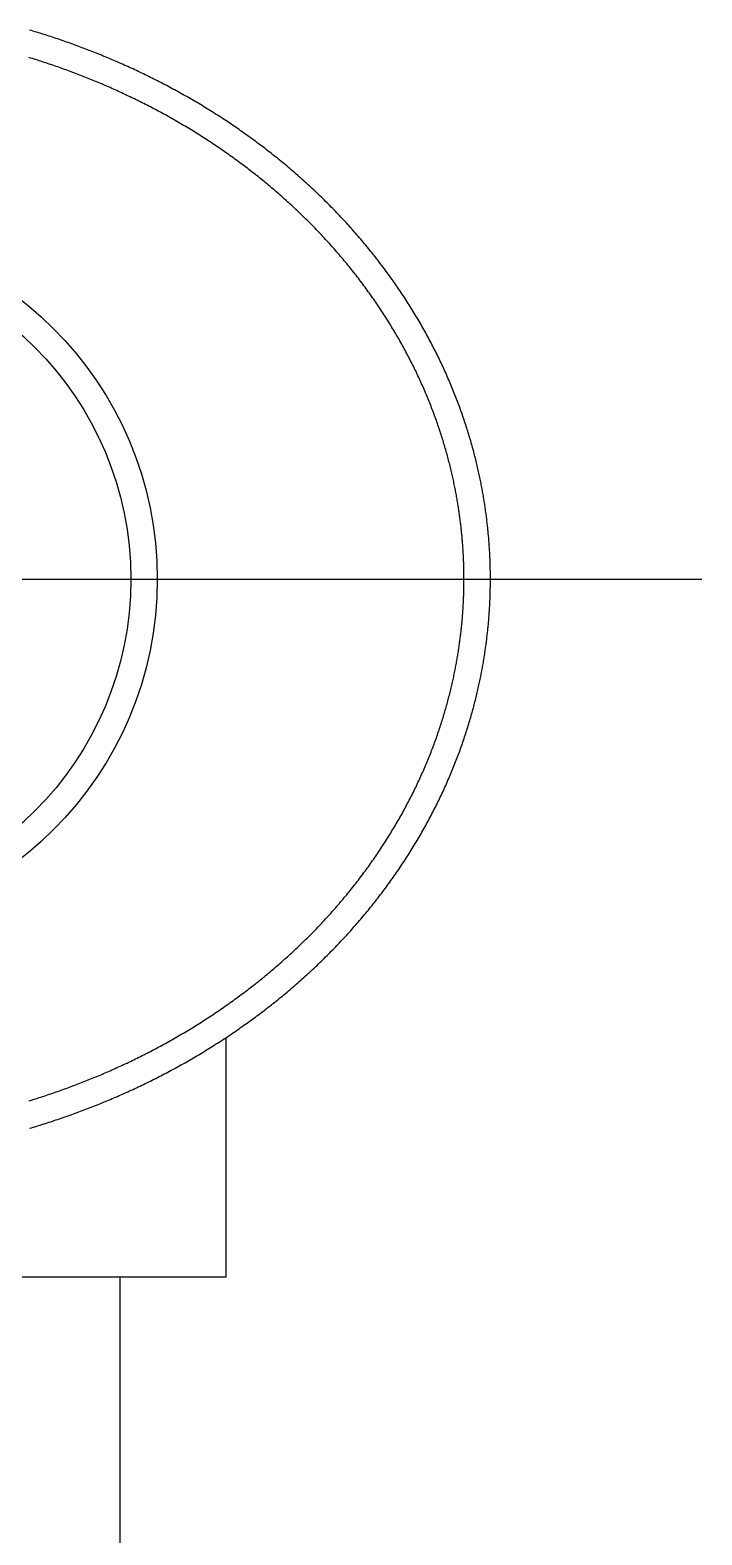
# Model space of a CAD drawing. Extents: x -10.3 to 52.1, y -16.9 to 49.7.
# Drawn here: x 45.77 to 52.13, y 33.06 to 47.29 of the extents above; entities that cross this region are included whole.
import ezdxf

# ---------------------------------------------------------------- set-up
doc = ezdxf.new("R2010")
doc.units = 0
doc.linetypes.add('CENTER', pattern=[50.8, 31.75, -6.35, 6.35, -6.35])
doc.layers.get('0').update_dxf_attribs({"linetype": 'CONTINUOUS'})
doc.layers.add('CENTER', color=1, linetype='CENTER')

msp = doc.modelspace()

# ---------------------------------------------------------------- linework, layer by layer
at = {"color": 7, "linetype": 'CONTINUOUS'}
for p, q in [((47.6264, 35.5), (47.6264, 37.7648)), ((47.6264, 35.5), (39.6264, 35.5)), ((46.6264, 0.3), (46.6264, 35.5))]:
    msp.add_line(p, q, dxfattribs=at)
at = {"color": 7}
for points in [[(50.1264, 42.1, 0), (50.1264, 42.1109, 0), (50.1264, 42.1219, 0), (50.1263, 42.1328, 0), (50.1262, 42.1438, 0), (50.1261, 42.1548, 0), (50.126, 42.1658, 0), (50.1258, 42.1768, 0), (50.1256, 42.1878, 0), (50.1254, 42.1989, 0), (50.1252, 42.2099, 0), (50.1249, 42.221, 0), (50.1246, 42.2321, 0), (50.1243, 42.2432, 0), (50.1239, 42.2544, 0), (50.1236, 42.2655, 0), (50.1232, 42.2767, 0), (50.1227, 42.2879, 0), (50.1223, 42.2991, 0), (50.1218, 42.3104, 0), (50.1213, 42.3216, 0), (50.1207, 42.3329, 0), (50.1201, 42.3442, 0), (50.1195, 42.3556, 0), (50.1189, 42.3669, 0), (50.1182, 42.3783, 0), (50.1175, 42.3897, 0), (50.1168, 42.4011, 0), (50.116, 42.4126, 0), (50.1153, 42.4241, 0), (50.1144, 42.4356, 0), (50.1136, 42.4472, 0), (50.1127, 42.4588, 0), (50.1118, 42.4704, 0), (50.1108, 42.482, 0), (50.1099, 42.4937, 0), (50.1088, 42.5054, 0), (50.1078, 42.5171, 0), (50.1067, 42.5289, 0), (50.1056, 42.5407, 0), (50.1045, 42.5525, 0), (50.1033, 42.5644, 0), (50.1021, 42.5763, 0), (50.1008, 42.5882, 0), (50.0995, 42.6002, 0), (50.0982, 42.6122, 0), (50.0968, 42.6242, 0), (50.0955, 42.6363, 0), (50.094, 42.6484, 0), (50.0926, 42.6606, 0), (50.0911, 42.6728, 0), (50.0895, 42.685, 0), (50.088, 42.6973, 0), (50.0864, 42.7096, 0), (50.0847, 42.722, 0), (50.083, 42.7344, 0), (50.0813, 42.7469, 0), (50.0795, 42.7593, 0), (50.0777, 42.7719, 0), (50.0759, 42.7845, 0), (50.074, 42.7971, 0), (50.0721, 42.8098, 0), (50.0701, 42.8225, 0), (50.0681, 42.8353, 0), (50.066, 42.8481, 0), (50.0639, 42.861, 0), (50.0618, 42.8739, 0), (50.0596, 42.8869, 0), (50.0573, 42.8999, 0), (50.055, 42.913, 0), (50.0527, 42.9261, 0), (50.0503, 42.9393, 0), (50.0479, 42.9525, 0), (50.0454, 42.9658, 0), (50.0428, 42.9792, 0), (50.0403, 42.9926, 0), (50.0376, 43.006, 0), (50.0349, 43.0196, 0), (50.0322, 43.0331, 0), (50.0294, 43.0468, 0), (50.0265, 43.0605, 0), (50.0236, 43.0743, 0), (50.0207, 43.0881, 0), (50.0176, 43.102, 0), (50.0146, 43.116, 0), (50.0114, 43.13, 0), (50.0082, 43.1441, 0), (50.005, 43.1582, 0), (50.0016, 43.1724, 0), (49.9983, 43.1867, 0), (49.9948, 43.2011, 0), (49.9913, 43.2155, 0), (49.9878, 43.2299, 0), (49.9841, 43.2444, 0), (49.9805, 43.259, 0), (49.9767, 43.2736, 0), (49.9729, 43.2883, 0), (49.969, 43.303, 0), (49.9651, 43.3178, 0), (49.9611, 43.3326, 0), (49.957, 43.3475, 0), (49.9529, 43.3624, 0), (49.9487, 43.3774, 0), (49.9444, 43.3924, 0), (49.9401, 43.4075, 0), (49.9357, 43.4226, 0), (49.9312, 43.4378, 0), (49.9267, 43.453, 0), (49.9221, 43.4682, 0), (49.9174, 43.4835, 0), (49.9127, 43.4988, 0), (49.9079, 43.5142, 0), (49.903, 43.5296, 0), (49.898, 43.545, 0), (49.893, 43.5605, 0), (49.888, 43.576, 0), (49.8828, 43.5915, 0), (49.8776, 43.607, 0), (49.8723, 43.6226, 0), (49.867, 43.6382, 0), (49.8616, 43.6539, 0), (49.8561, 43.6695, 0), (49.8505, 43.6852, 0), (49.8449, 43.7009, 0), (49.8392, 43.7167, 0), (49.8334, 43.7324, 0), (49.8276, 43.7482, 0), (49.8217, 43.764, 0), (49.8158, 43.7798, 0), (49.8097, 43.7956, 0), (49.8036, 43.8115, 0), (49.7975, 43.8273, 0), (49.7913, 43.8432, 0), (49.785, 43.8591, 0), (49.7786, 43.875, 0), (49.7722, 43.8909, 0), (49.7657, 43.9068, 0), (49.7591, 43.9227, 0), (49.7524, 43.9386, 0), (49.7457, 43.9546, 0), (49.739, 43.9705, 0), (49.7321, 43.9864, 0), (49.7252, 44.0024, 0), (49.7182, 44.0183, 0), (49.7112, 44.0342, 0), (49.7041, 44.0502, 0), (49.6969, 44.0661, 0), (49.6897, 44.082, 0), (49.6824, 44.098, 0), (49.675, 44.1139, 0), (49.6676, 44.1298, 0), (49.6601, 44.1457, 0), (49.6525, 44.1616, 0), (49.6449, 44.1775, 0), (49.6372, 44.1934, 0), (49.6294, 44.2092, 0), (49.6216, 44.2251, 0), (49.6137, 44.2409, 0), (49.6058, 44.2568, 0), (49.5977, 44.2726, 0), (49.5897, 44.2884, 0), (49.5815, 44.3042, 0), (49.5733, 44.32, 0), (49.5651, 44.3358, 0), (49.5568, 44.3515, 0), (49.5484, 44.3673, 0), (49.5399, 44.383, 0), (49.5314, 44.3987, 0), (49.5229, 44.4144, 0), (49.5142, 44.4301, 0), (49.5056, 44.4457, 0), (49.4968, 44.4614, 0), (49.488, 44.477, 0), (49.4791, 44.4926, 0), (49.4702, 44.5082, 0), (49.4612, 44.5237, 0), (49.4522, 44.5393, 0), (49.4431, 44.5548, 0), (49.4339, 44.5703, 0), (49.4247, 44.5857, 0), (49.4154, 44.6012, 0), (49.4061, 44.6166, 0), (49.3967, 44.632, 0), (49.3872, 44.6473, 0), (49.3777, 44.6627, 0), (49.3681, 44.678, 0), (49.3585, 44.6934, 0), (49.3488, 44.7086, 0), (49.339, 44.7239, 0), (49.3292, 44.7392, 0), (49.3193, 44.7544, 0), (49.3093, 44.7696, 0), (49.2993, 44.7848, 0), (49.2893, 44.8, 0), (49.2791, 44.8151, 0), (49.269, 44.8302, 0), (49.2587, 44.8453, 0), (49.2484, 44.8604, 0), (49.238, 44.8754, 0), (49.2276, 44.8904, 0), (49.2171, 44.9054, 0), (49.2066, 44.9204, 0), (49.196, 44.9354, 0), (49.1854, 44.9503, 0), (49.1746, 44.9652, 0), (49.1639, 44.9801, 0), (49.153, 44.9949, 0), (49.1421, 45.0097, 0), (49.1312, 45.0245, 0), (49.1202, 45.0393, 0), (49.1091, 45.0541, 0), (49.098, 45.0688, 0), (49.0869, 45.0835, 0), (49.0756, 45.0981, 0), (49.0643, 45.1128, 0), (49.053, 45.1274, 0), (49.0416, 45.142, 0), (49.0301, 45.1565, 0), (49.0186, 45.171, 0), (49.0071, 45.1855, 0), (48.9954, 45.2, 0), (48.9837, 45.2144, 0), (48.972, 45.2288, 0), (48.9602, 45.2432, 0), (48.9484, 45.2576, 0), (48.9365, 45.2719, 0), (48.9245, 45.2862, 0), (48.9125, 45.3004, 0), (48.9004, 45.3147, 0), (48.8883, 45.3289, 0), (48.8761, 45.343, 0), (48.8639, 45.3572, 0), (48.8516, 45.3713, 0), (48.8393, 45.3853, 0), (48.8269, 45.3994, 0), (48.8145, 45.4134, 0), (48.802, 45.4273, 0), (48.7894, 45.4413, 0), (48.7768, 45.4552, 0), (48.7642, 45.4691, 0), (48.7514, 45.4829, 0), (48.7387, 45.4967, 0), (48.7259, 45.5105, 0), (48.713, 45.5242, 0), (48.7001, 45.5379, 0), (48.6871, 45.5516, 0), (48.6741, 45.5652, 0), (48.661, 45.5788, 0), (48.6479, 45.5924, 0), (48.6347, 45.6059, 0), (48.6215, 45.6194, 0), (48.6082, 45.6328, 0), (48.5949, 45.6462, 0), (48.5815, 45.6596, 0), (48.5681, 45.6729, 0), (48.5546, 45.6862, 0), (48.541, 45.6995, 0), (48.5275, 45.7127, 0), (48.5139, 45.7259, 0), (48.5002, 45.739, 0), (48.4865, 45.7521, 0), (48.4727, 45.7652, 0), (48.4589, 45.7782, 0), (48.445, 45.7912, 0), (48.4311, 45.8041, 0), (48.4172, 45.817, 0), (48.4032, 45.8299, 0), (48.3892, 45.8427, 0), (48.3751, 45.8555, 0), (48.361, 45.8682, 0), (48.3468, 45.8809, 0), (48.3326, 45.8935, 0), (48.3183, 45.9062, 0), (48.304, 45.9187, 0), (48.2897, 45.9312, 0), (48.2753, 45.9437, 0), (48.2609, 45.9562, 0), (48.2465, 45.9686, 0), (48.232, 45.9809, 0), (48.2174, 45.9932, 0), (48.2028, 46.0055, 0), (48.1882, 46.0177, 0), (48.1736, 46.0299, 0), (48.1589, 46.042, 0), (48.1442, 46.0541, 0), (48.1294, 46.0662, 0), (48.1146, 46.0782, 0), (48.0997, 46.0901, 0), (48.0849, 46.102, 0), (48.0699, 46.1139, 0), (48.055, 46.1257, 0), (48.04, 46.1375, 0), (48.025, 46.1492, 0), (48.0099, 46.1609, 0), (47.9948, 46.1725, 0), (47.9797, 46.1841, 0), (47.9645, 46.1957, 0), (47.9494, 46.2071, 0), (47.9341, 46.2186, 0), (47.9189, 46.23, 0), (47.9036, 46.2413, 0), (47.8883, 46.2526, 0), (47.8729, 46.2639, 0), (47.8575, 46.2751, 0), (47.8421, 46.2863, 0), (47.8267, 46.2974, 0), (47.8112, 46.3084, 0), (47.7957, 46.3194, 0), (47.7802, 46.3304, 0), (47.7646, 46.3413, 0), (47.749, 46.3522, 0), (47.7334, 46.363, 0), (47.7178, 46.3738, 0), (47.7021, 46.3845, 0), (47.6864, 46.3951, 0), (47.6707, 46.4057, 0), (47.6549, 46.4163, 0), (47.6392, 46.4268, 0), (47.6234, 46.4373, 0), (47.6075, 46.4477, 0), (47.5917, 46.458, 0), (47.5758, 46.4683, 0), (47.5599, 46.4786, 0), (47.544, 46.4888, 0), (47.5281, 46.4989, 0), (47.5122, 46.509, 0), (47.4962, 46.519, 0), (47.4802, 46.529, 0), (47.4642, 46.539, 0), (47.4482, 46.5488, 0), (47.4322, 46.5587, 0), (47.4161, 46.5684, 0), (47.4001, 46.5782, 0), (47.384, 46.5878, 0), (47.3679, 46.5975, 0), (47.3517, 46.607, 0), (47.3356, 46.6165, 0), (47.3194, 46.626, 0), (47.3033, 46.6354, 0), (47.2871, 46.6448, 0), (47.2709, 46.6541, 0), (47.2547, 46.6633, 0), (47.2384, 46.6725, 0), (47.2222, 46.6817, 0), (47.2059, 46.6908, 0), (47.1897, 46.6999, 0), (47.1734, 46.7089, 0), (47.1571, 46.7178, 0), (47.1408, 46.7267, 0), (47.1245, 46.7355, 0), (47.1081, 46.7443, 0), (47.0918, 46.7531, 0), (47.0754, 46.7618, 0), (47.0591, 46.7704, 0), (47.0427, 46.779, 0), (47.0263, 46.7875, 0), (47.0099, 46.796, 0), (46.9935, 46.8045, 0), (46.9771, 46.8128, 0), (46.9607, 46.8212, 0), (46.9443, 46.8295, 0), (46.9278, 46.8377, 0), (46.9114, 46.8459, 0), (46.8949, 46.854, 0), (46.8785, 46.8621, 0), (46.862, 46.8701, 0), (46.8455, 46.8781, 0), (46.829, 46.886, 0), (46.8125, 46.8939, 0), (46.796, 46.9017, 0), (46.7796, 46.9095, 0), (46.763, 46.9172, 0), (46.7465, 46.9249, 0), (46.73, 46.9325, 0), (46.7135, 46.9401, 0), (46.697, 46.9476, 0), (46.6805, 46.9551, 0), (46.6639, 46.9625, 0), (46.6474, 46.9699, 0), (46.6309, 46.9772, 0), (46.6143, 46.9844, 0), (46.5978, 46.9917, 0), (46.5813, 46.9988, 0), (46.5647, 47.006, 0), (46.5482, 47.013, 0), (46.5316, 47.02, 0), (46.5151, 47.027, 0), (46.4986, 47.0339, 0), (46.482, 47.0408, 0), (46.4655, 47.0476, 0), (46.4489, 47.0544, 0), (46.4324, 47.0611, 0), (46.4159, 47.0678, 0), (46.3993, 47.0744, 0), (46.3828, 47.081, 0), (46.3662, 47.0875, 0), (46.3497, 47.094, 0), (46.3331, 47.1005, 0), (46.3165, 47.1069, 0), (46.3, 47.1132, 0), (46.2834, 47.1195, 0), (46.2669, 47.1258, 0), (46.2503, 47.132, 0), (46.2337, 47.1382, 0), (46.2172, 47.1443, 0), (46.2006, 47.1504, 0), (46.184, 47.1564, 0), (46.1674, 47.1624, 0), (46.1509, 47.1683, 0), (46.1343, 47.1742, 0), (46.1177, 47.1801, 0), (46.1011, 47.1859, 0), (46.0845, 47.1916, 0), (46.068, 47.1973, 0), (46.0514, 47.203, 0), (46.0348, 47.2086, 0), (46.0182, 47.2142, 0), (46.0016, 47.2198, 0), (45.985, 47.2253, 0), (45.9684, 47.2307, 0), (45.9518, 47.2361, 0), (45.9352, 47.2415, 0), (45.9186, 47.2468, 0), (45.902, 47.2521, 0), (45.8854, 47.2573, 0), (45.8688, 47.2625, 0), (45.8522, 47.2676, 0), (45.8356, 47.2727, 0), (45.819, 47.2778, 0), (45.8024, 47.2828, 0), (45.7858, 47.2878, 0), (45.7692, 47.2927, 0)], [(49.8764, 42.1, 0), (49.8764, 42.1103, 0), (49.8764, 42.1207, 0), (49.8763, 42.1311, 0), (49.8762, 42.1414, 0), (49.8761, 42.1518, 0), (49.876, 42.1622, 0), (49.8758, 42.1727, 0), (49.8757, 42.1831, 0), (49.8755, 42.1936, 0), (49.8752, 42.204, 0), (49.875, 42.2145, 0), (49.8747, 42.225, 0), (49.8744, 42.2355, 0), (49.8741, 42.2461, 0), (49.8737, 42.2566, 0), (49.8733, 42.2672, 0), (49.8729, 42.2778, 0), (49.8725, 42.2884, 0), (49.872, 42.2991, 0), (49.8715, 42.3097, 0), (49.871, 42.3204, 0), (49.8705, 42.3311, 0), (49.8699, 42.3418, 0), (49.8693, 42.3526, 0), (49.8687, 42.3634, 0), (49.868, 42.3742, 0), (49.8673, 42.385, 0), (49.8666, 42.3958, 0), (49.8658, 42.4067, 0), (49.8651, 42.4176, 0), (49.8643, 42.4285, 0), (49.8634, 42.4395, 0), (49.8626, 42.4505, 0), (49.8617, 42.4615, 0), (49.8607, 42.4725, 0), (49.8598, 42.4836, 0), (49.8588, 42.4947, 0), (49.8578, 42.5059, 0), (49.8567, 42.517, 0), (49.8556, 42.5282, 0), (49.8545, 42.5395, 0), (49.8534, 42.5507, 0), (49.8522, 42.562, 0), (49.851, 42.5733, 0), (49.8497, 42.5847, 0), (49.8484, 42.5961, 0), (49.8471, 42.6076, 0), (49.8458, 42.619, 0), (49.8444, 42.6305, 0), (49.843, 42.6421, 0), (49.8415, 42.6537, 0), (49.84, 42.6653, 0), (49.8385, 42.677, 0), (49.8369, 42.6887, 0), (49.8354, 42.7004, 0), (49.8337, 42.7122, 0), (49.832, 42.724, 0), (49.8303, 42.7359, 0), (49.8286, 42.7478, 0), (49.8268, 42.7598, 0), (49.825, 42.7718, 0), (49.8231, 42.7838, 0), (49.8212, 42.7959, 0), (49.8192, 42.8081, 0), (49.8173, 42.8202, 0), (49.8152, 42.8325, 0), (49.8131, 42.8448, 0), (49.811, 42.8571, 0), (49.8088, 42.8695, 0), (49.8066, 42.8819, 0), (49.8044, 42.8944, 0), (49.8021, 42.9069, 0), (49.7997, 42.9195, 0), (49.7973, 42.9322, 0), (49.7948, 42.9449, 0), (49.7923, 42.9576, 0), (49.7898, 42.9704, 0), (49.7872, 42.9833, 0), (49.7845, 42.9962, 0), (49.7818, 43.0092, 0), (49.7791, 43.0222, 0), (49.7763, 43.0353, 0), (49.7734, 43.0485, 0), (49.7705, 43.0617, 0), (49.7675, 43.075, 0), (49.7645, 43.0884, 0), (49.7614, 43.1018, 0), (49.7583, 43.1153, 0), (49.7551, 43.1288, 0), (49.7518, 43.1424, 0), (49.7485, 43.156, 0), (49.7451, 43.1697, 0), (49.7417, 43.1835, 0), (49.7382, 43.1973, 0), (49.7346, 43.2111, 0), (49.731, 43.225, 0), (49.7274, 43.239, 0), (49.7236, 43.253, 0), (49.7198, 43.267, 0), (49.716, 43.2811, 0), (49.7121, 43.2953, 0), (49.7081, 43.3095, 0), (49.704, 43.3237, 0), (49.6999, 43.338, 0), (49.6957, 43.3524, 0), (49.6915, 43.3667, 0), (49.6872, 43.3811, 0), (49.6829, 43.3956, 0), (49.6784, 43.4101, 0), (49.6739, 43.4246, 0), (49.6694, 43.4392, 0), (49.6648, 43.4538, 0), (49.6601, 43.4684, 0), (49.6553, 43.4831, 0), (49.6505, 43.4978, 0), (49.6456, 43.5125, 0), (49.6407, 43.5273, 0), (49.6357, 43.542, 0), (49.6306, 43.5568, 0), (49.6254, 43.5717, 0), (49.6202, 43.5865, 0), (49.615, 43.6014, 0), (49.6096, 43.6163, 0), (49.6042, 43.6313, 0), (49.5988, 43.6462, 0), (49.5933, 43.6612, 0), (49.5877, 43.6762, 0), (49.582, 43.6912, 0), (49.5763, 43.7062, 0), (49.5705, 43.7212, 0), (49.5646, 43.7363, 0), (49.5587, 43.7514, 0), (49.5528, 43.7664, 0), (49.5467, 43.7815, 0), (49.5406, 43.7966, 0), (49.5344, 43.8117, 0), (49.5282, 43.8268, 0), (49.5219, 43.842, 0), (49.5155, 43.8571, 0), (49.5091, 43.8722, 0), (49.5026, 43.8874, 0), (49.496, 43.9025, 0), (49.4894, 43.9177, 0), (49.4827, 43.9328, 0), (49.4759, 43.9479, 0), (49.4691, 43.9631, 0), (49.4622, 43.9782, 0), (49.4553, 43.9933, 0), (49.4483, 44.0085, 0), (49.4412, 44.0236, 0), (49.4341, 44.0387, 0), (49.4269, 44.0538, 0), (49.4197, 44.0689, 0), (49.4124, 44.084, 0), (49.405, 44.0991, 0), (49.3975, 44.1142, 0), (49.39, 44.1292, 0), (49.3825, 44.1443, 0), (49.3749, 44.1593, 0), (49.3672, 44.1744, 0), (49.3595, 44.1894, 0), (49.3517, 44.2044, 0), (49.3438, 44.2194, 0), (49.3359, 44.2344, 0), (49.3279, 44.2494, 0), (49.3199, 44.2644, 0), (49.3118, 44.2793, 0), (49.3037, 44.2942, 0), (49.2954, 44.3091, 0), (49.2872, 44.324, 0), (49.2789, 44.3389, 0), (49.2705, 44.3538, 0), (49.262, 44.3686, 0), (49.2535, 44.3835, 0), (49.245, 44.3983, 0), (49.2364, 44.4131, 0), (49.2277, 44.4278, 0), (49.219, 44.4426, 0), (49.2102, 44.4573, 0), (49.2014, 44.472, 0), (49.1925, 44.4867, 0), (49.1835, 44.5013, 0), (49.1745, 44.516, 0), (49.1654, 44.5306, 0), (49.1563, 44.5452, 0), (49.1471, 44.5598, 0), (49.1379, 44.5744, 0), (49.1286, 44.5889, 0), (49.1192, 44.6035, 0), (49.1098, 44.618, 0), (49.1003, 44.6325, 0), (49.0908, 44.6469, 0), (49.0812, 44.6614, 0), (49.0715, 44.6758, 0), (49.0618, 44.6902, 0), (49.0521, 44.7046, 0), (49.0422, 44.719, 0), (49.0324, 44.7333, 0), (49.0224, 44.7477, 0), (49.0124, 44.762, 0), (49.0024, 44.7762, 0), (48.9923, 44.7905, 0), (48.9821, 44.8047, 0), (48.9719, 44.819, 0), (48.9616, 44.8331, 0), (48.9513, 44.8473, 0), (48.9409, 44.8615, 0), (48.9304, 44.8756, 0), (48.9199, 44.8897, 0), (48.9094, 44.9037, 0), (48.8988, 44.9178, 0), (48.8881, 44.9318, 0), (48.8774, 44.9458, 0), (48.8666, 44.9598, 0), (48.8558, 44.9737, 0), (48.8449, 44.9877, 0), (48.834, 45.0015, 0), (48.823, 45.0154, 0), (48.8119, 45.0293, 0), (48.8008, 45.0431, 0), (48.7897, 45.0569, 0), (48.7785, 45.0706, 0), (48.7672, 45.0844, 0), (48.7559, 45.0981, 0), (48.7445, 45.1117, 0), (48.7331, 45.1254, 0), (48.7216, 45.139, 0), (48.7101, 45.1526, 0), (48.6985, 45.1662, 0), (48.6869, 45.1797, 0), (48.6752, 45.1932, 0), (48.6634, 45.2067, 0), (48.6516, 45.2202, 0), (48.6398, 45.2336, 0), (48.6279, 45.247, 0), (48.616, 45.2603, 0), (48.604, 45.2736, 0), (48.5919, 45.2869, 0), (48.5798, 45.3002, 0), (48.5676, 45.3134, 0), (48.5554, 45.3266, 0), (48.5432, 45.3398, 0), (48.5309, 45.353, 0), (48.5185, 45.3661, 0), (48.5061, 45.3791, 0), (48.4936, 45.3922, 0), (48.4811, 45.4052, 0), (48.4686, 45.4182, 0), (48.4559, 45.4311, 0), (48.4433, 45.444, 0), (48.4306, 45.4569, 0), (48.4178, 45.4697, 0), (48.405, 45.4825, 0), (48.3921, 45.4953, 0), (48.3792, 45.508, 0), (48.3663, 45.5207, 0), (48.3533, 45.5334, 0), (48.3402, 45.546, 0), (48.3272, 45.5586, 0), (48.314, 45.5711, 0), (48.3008, 45.5836, 0), (48.2876, 45.5961, 0), (48.2743, 45.6085, 0), (48.261, 45.6209, 0), (48.2476, 45.6333, 0), (48.2342, 45.6456, 0), (48.2208, 45.6579, 0), (48.2073, 45.6701, 0), (48.1938, 45.6823, 0), (48.1802, 45.6945, 0), (48.1666, 45.7066, 0), (48.1529, 45.7187, 0), (48.1392, 45.7308, 0), (48.1255, 45.7428, 0), (48.1117, 45.7547, 0), (48.0979, 45.7667, 0), (48.084, 45.7786, 0), (48.0701, 45.7904, 0), (48.0561, 45.8022, 0), (48.0422, 45.814, 0), (48.0281, 45.8257, 0), (48.0141, 45.8374, 0), (48, 45.849, 0), (47.9859, 45.8606, 0), (47.9717, 45.8722, 0), (47.9575, 45.8837, 0), (47.9432, 45.8952, 0), (47.929, 45.9066, 0), (47.9146, 45.918, 0), (47.9003, 45.9293, 0), (47.8859, 45.9406, 0), (47.8715, 45.9519, 0), (47.857, 45.9631, 0), (47.8426, 45.9743, 0), (47.828, 45.9854, 0), (47.8135, 45.9965, 0), (47.7989, 46.0075, 0), (47.7843, 46.0185, 0), (47.7696, 46.0294, 0), (47.7549, 46.0403, 0), (47.7402, 46.0512, 0), (47.7255, 46.062, 0), (47.7107, 46.0728, 0), (47.6959, 46.0835, 0), (47.6811, 46.0942, 0), (47.6662, 46.1048, 0), (47.6513, 46.1154, 0), (47.6364, 46.1259, 0), (47.6214, 46.1364, 0), (47.6065, 46.1468, 0), (47.5915, 46.1572, 0), (47.5764, 46.1675, 0), (47.5614, 46.1778, 0), (47.5463, 46.1881, 0), (47.5312, 46.1983, 0), (47.516, 46.2084, 0), (47.5009, 46.2185, 0), (47.4857, 46.2286, 0), (47.4705, 46.2386, 0), (47.4552, 46.2486, 0), (47.44, 46.2585, 0), (47.4247, 46.2683, 0), (47.4094, 46.2781, 0), (47.3941, 46.2879, 0), (47.3788, 46.2976, 0), (47.3634, 46.3072, 0), (47.348, 46.3168, 0), (47.3326, 46.3264, 0), (47.3172, 46.3359, 0), (47.3018, 46.3453, 0), (47.2864, 46.3547, 0), (47.2709, 46.3641, 0), (47.2554, 46.3734, 0), (47.2399, 46.3827, 0), (47.2244, 46.3919, 0), (47.2089, 46.401, 0), (47.1933, 46.4101, 0), (47.1778, 46.4192, 0), (47.1622, 46.4282, 0), (47.1466, 46.4372, 0), (47.131, 46.4461, 0), (47.1154, 46.4549, 0), (47.0997, 46.4638, 0), (47.0841, 46.4725, 0), (47.0684, 46.4812, 0), (47.0527, 46.4899, 0), (47.0371, 46.4985, 0), (47.0214, 46.5071, 0), (47.0056, 46.5156, 0), (46.9899, 46.5241, 0), (46.9742, 46.5325, 0), (46.9584, 46.5409, 0), (46.9427, 46.5492, 0), (46.9269, 46.5574, 0), (46.9111, 46.5657, 0), (46.8953, 46.5738, 0), (46.8795, 46.582, 0), (46.8637, 46.59, 0), (46.8479, 46.5981, 0), (46.832, 46.6061, 0), (46.8162, 46.614, 0), (46.8004, 46.6219, 0), (46.7845, 46.6297, 0), (46.7686, 46.6375, 0), (46.7528, 46.6452, 0), (46.7369, 46.6529, 0), (46.721, 46.6605, 0), (46.7051, 46.6681, 0), (46.6892, 46.6757, 0), (46.6733, 46.6832, 0), (46.6574, 46.6906, 0), (46.6415, 46.698, 0), (46.6256, 46.7054, 0), (46.6097, 46.7127, 0), (46.5937, 46.7199, 0), (46.5778, 46.7271, 0), (46.5619, 46.7343, 0), (46.5459, 46.7414, 0), (46.53, 46.7484, 0), (46.514, 46.7554, 0), (46.4981, 46.7624, 0), (46.4821, 46.7693, 0), (46.4662, 46.7762, 0), (46.4502, 46.783, 0), (46.4343, 46.7898, 0), (46.4183, 46.7965, 0), (46.4024, 46.8032, 0), (46.3864, 46.8098, 0), (46.3705, 46.8164, 0), (46.3545, 46.8229, 0), (46.3386, 46.8294, 0), (46.3226, 46.8358, 0), (46.3066, 46.8422, 0), (46.2907, 46.8486, 0), (46.2747, 46.8549, 0), (46.2587, 46.8612, 0), (46.2428, 46.8674, 0), (46.2268, 46.8735, 0), (46.2108, 46.8797, 0), (46.1948, 46.8858, 0), (46.1788, 46.8918, 0), (46.1629, 46.8978, 0), (46.1469, 46.9037, 0), (46.1309, 46.9097, 0), (46.1149, 46.9155, 0), (46.0989, 46.9213, 0), (46.0829, 46.9271, 0), (46.0669, 46.9328, 0), (46.0509, 46.9385, 0), (46.0349, 46.9442, 0), (46.0189, 46.9498, 0), (46.0029, 46.9553, 0), (45.9869, 46.9609, 0), (45.9708, 46.9663, 0), (45.9548, 46.9718, 0), (45.9388, 46.9772, 0), (45.9228, 46.9825, 0), (45.9068, 46.9878, 0), (45.8907, 46.9931, 0), (45.8747, 46.9983, 0), (45.8587, 47.0035, 0), (45.8427, 47.0086, 0), (45.8266, 47.0137, 0), (45.8106, 47.0187, 0), (45.7946, 47.0237, 0), (45.7785, 47.0287, 0), (45.7625, 47.0336, 0)], [(45.7624, 37.1664, 0), (45.7785, 37.1713, 0), (45.7945, 37.1763, 0), (45.8105, 37.1813, 0), (45.8266, 37.1864, 0), (45.8426, 37.1915, 0), (45.8586, 37.1966, 0), (45.8747, 37.2018, 0), (45.8907, 37.207, 0), (45.9067, 37.2123, 0), (45.9227, 37.2176, 0), (45.9387, 37.2229, 0), (45.9548, 37.2283, 0), (45.9708, 37.2337, 0), (45.9868, 37.2392, 0), (46.0028, 37.2447, 0), (46.0188, 37.2503, 0), (46.0348, 37.2559, 0), (46.0508, 37.2615, 0), (46.0669, 37.2672, 0), (46.0829, 37.2729, 0), (46.0989, 37.2787, 0), (46.1149, 37.2845, 0), (46.1309, 37.2904, 0), (46.1469, 37.2963, 0), (46.163, 37.3023, 0), (46.179, 37.3083, 0), (46.195, 37.3143, 0), (46.211, 37.3204, 0), (46.227, 37.3265, 0), (46.243, 37.3327, 0), (46.259, 37.3389, 0), (46.275, 37.3452, 0), (46.291, 37.3515, 0), (46.307, 37.3579, 0), (46.323, 37.3643, 0), (46.339, 37.3707, 0), (46.355, 37.3772, 0), (46.371, 37.3838, 0), (46.3869, 37.3904, 0), (46.4029, 37.397, 0), (46.4189, 37.4037, 0), (46.4349, 37.4104, 0), (46.4508, 37.4172, 0), (46.4668, 37.424, 0), (46.4827, 37.4309, 0), (46.4987, 37.4378, 0), (46.5146, 37.4448, 0), (46.5306, 37.4518, 0), (46.5465, 37.4588, 0), (46.5624, 37.4659, 0), (46.5784, 37.4731, 0), (46.5943, 37.4803, 0), (46.6102, 37.4875, 0), (46.6261, 37.4948, 0), (46.642, 37.5021, 0), (46.6579, 37.5095, 0), (46.6738, 37.517, 0), (46.6897, 37.5244, 0), (46.7055, 37.532, 0), (46.7214, 37.5395, 0), (46.7373, 37.5472, 0), (46.7531, 37.5548, 0), (46.769, 37.5626, 0), (46.7848, 37.5703, 0), (46.8006, 37.5782, 0), (46.8164, 37.586, 0), (46.8323, 37.5939, 0), (46.8481, 37.6019, 0), (46.8638, 37.6099, 0), (46.8796, 37.618, 0), (46.8954, 37.6261, 0), (46.9112, 37.6342, 0), (46.9269, 37.6425, 0), (46.9427, 37.6507, 0), (46.9584, 37.659, 0), (46.9741, 37.6674, 0), (46.9898, 37.6758, 0), (47.0055, 37.6842, 0), (47.0212, 37.6928, 0), (47.0369, 37.7013, 0), (47.0526, 37.7099, 0), (47.0682, 37.7186, 0), (47.0839, 37.7273, 0), (47.0995, 37.736, 0), (47.1152, 37.7449, 0), (47.1308, 37.7537, 0), (47.1464, 37.7626, 0), (47.162, 37.7716, 0), (47.1775, 37.7806, 0), (47.1931, 37.7897, 0), (47.2086, 37.7988, 0), (47.2242, 37.8079, 0), (47.2397, 37.8172, 0), (47.2552, 37.8264, 0), (47.2707, 37.8357, 0), (47.2862, 37.8451, 0), (47.3016, 37.8545, 0), (47.3171, 37.864, 0), (47.3325, 37.8735, 0), (47.3479, 37.8831, 0), (47.3633, 37.8927, 0), (47.3787, 37.9024, 0), (47.394, 37.9121, 0), (47.4094, 37.9219, 0), (47.4247, 37.9317, 0), (47.4399, 37.9416, 0), (47.4552, 37.9515, 0), (47.4704, 37.9614, 0), (47.4856, 37.9715, 0), (47.5008, 37.9815, 0), (47.516, 37.9916, 0), (47.5311, 38.0018, 0), (47.5462, 38.012, 0), (47.5613, 38.0222, 0), (47.5764, 38.0325, 0), (47.5914, 38.0429, 0), (47.6064, 38.0533, 0), (47.6214, 38.0637, 0), (47.6363, 38.0742, 0), (47.6512, 38.0847, 0), (47.6661, 38.0953, 0), (47.681, 38.106, 0), (47.6958, 38.1166, 0), (47.7106, 38.1273, 0), (47.7254, 38.1381, 0), (47.7402, 38.1489, 0), (47.7549, 38.1598, 0), (47.7696, 38.1707, 0), (47.7842, 38.1816, 0), (47.7988, 38.1926, 0), (47.8134, 38.2036, 0), (47.828, 38.2147, 0), (47.8425, 38.2258, 0), (47.857, 38.237, 0), (47.8715, 38.2482, 0), (47.8859, 38.2594, 0), (47.9003, 38.2707, 0), (47.9146, 38.2821, 0), (47.9289, 38.2935, 0), (47.9432, 38.3049, 0), (47.9575, 38.3163, 0), (47.9717, 38.3279, 0), (47.9859, 38.3394, 0), (48, 38.351, 0), (48.0141, 38.3626, 0), (48.0282, 38.3743, 0), (48.0422, 38.386, 0), (48.0562, 38.3978, 0), (48.0701, 38.4096, 0), (48.084, 38.4214, 0), (48.0979, 38.4333, 0), (48.1117, 38.4452, 0), (48.1255, 38.4572, 0), (48.1392, 38.4692, 0), (48.153, 38.4812, 0), (48.1666, 38.4933, 0), (48.1802, 38.5055, 0), (48.1938, 38.5176, 0), (48.2074, 38.5298, 0), (48.2208, 38.5421, 0), (48.2343, 38.5543, 0), (48.2477, 38.5667, 0), (48.2611, 38.579, 0), (48.2744, 38.5914, 0), (48.2876, 38.6039, 0), (48.3009, 38.6163, 0), (48.3141, 38.6288, 0), (48.3272, 38.6414, 0), (48.3403, 38.654, 0), (48.3533, 38.6666, 0), (48.3663, 38.6793, 0), (48.3793, 38.692, 0), (48.3921, 38.7047, 0), (48.405, 38.7175, 0), (48.4178, 38.7303, 0), (48.4305, 38.7431, 0), (48.4433, 38.756, 0), (48.4559, 38.7689, 0), (48.4685, 38.7818, 0), (48.4811, 38.7948, 0), (48.4936, 38.8078, 0), (48.506, 38.8208, 0), (48.5184, 38.8339, 0), (48.5308, 38.847, 0), (48.5431, 38.8602, 0), (48.5553, 38.8733, 0), (48.5676, 38.8865, 0), (48.5797, 38.8998, 0), (48.5918, 38.913, 0), (48.6039, 38.9263, 0), (48.6159, 38.9397, 0), (48.6278, 38.953, 0), (48.6397, 38.9664, 0), (48.6516, 38.9798, 0), (48.6634, 38.9933, 0), (48.6751, 39.0068, 0), (48.6868, 39.0203, 0), (48.6984, 39.0338, 0), (48.71, 39.0474, 0), (48.7216, 39.061, 0), (48.733, 39.0746, 0), (48.7445, 39.0883, 0), (48.7558, 39.102, 0), (48.7672, 39.1157, 0), (48.7784, 39.1294, 0), (48.7896, 39.1432, 0), (48.8008, 39.157, 0), (48.8119, 39.1708, 0), (48.823, 39.1846, 0), (48.834, 39.1985, 0), (48.8449, 39.2124, 0), (48.8558, 39.2263, 0), (48.8666, 39.2403, 0), (48.8774, 39.2542, 0), (48.8881, 39.2682, 0), (48.8988, 39.2823, 0), (48.9094, 39.2963, 0), (48.92, 39.3104, 0), (48.9305, 39.3245, 0), (48.9409, 39.3386, 0), (48.9513, 39.3527, 0), (48.9617, 39.3669, 0), (48.972, 39.3811, 0), (48.9822, 39.3953, 0), (48.9923, 39.4096, 0), (49.0024, 39.4238, 0), (49.0125, 39.4381, 0), (49.0225, 39.4524, 0), (49.0324, 39.4667, 0), (49.0423, 39.4811, 0), (49.0521, 39.4954, 0), (49.0619, 39.5098, 0), (49.0716, 39.5242, 0), (49.0813, 39.5387, 0), (49.0908, 39.5531, 0), (49.1004, 39.5676, 0), (49.1098, 39.5821, 0), (49.1193, 39.5966, 0), (49.1286, 39.6111, 0), (49.1379, 39.6256, 0), (49.1471, 39.6402, 0), (49.1563, 39.6548, 0), (49.1655, 39.6694, 0), (49.1745, 39.684, 0), (49.1835, 39.6987, 0), (49.1925, 39.7134, 0), (49.2014, 39.728, 0), (49.2102, 39.7428, 0), (49.219, 39.7575, 0), (49.2277, 39.7722, 0), (49.2364, 39.787, 0), (49.245, 39.8018, 0), (49.2536, 39.8166, 0), (49.2621, 39.8314, 0), (49.2705, 39.8462, 0), (49.2789, 39.8611, 0), (49.2872, 39.8759, 0), (49.2955, 39.8908, 0), (49.3037, 39.9057, 0), (49.3118, 39.9206, 0), (49.3199, 39.9356, 0), (49.3279, 39.9505, 0), (49.3359, 39.9655, 0), (49.3438, 39.9805, 0), (49.3516, 39.9955, 0), (49.3594, 40.0105, 0), (49.3672, 40.0255, 0), (49.3748, 40.0405, 0), (49.3825, 40.0556, 0), (49.39, 40.0706, 0), (49.3975, 40.0857, 0), (49.4049, 40.1008, 0), (49.4123, 40.1159, 0), (49.4196, 40.131, 0), (49.4269, 40.1461, 0), (49.4341, 40.1612, 0), (49.4412, 40.1764, 0), (49.4483, 40.1915, 0), (49.4553, 40.2066, 0), (49.4622, 40.2218, 0), (49.4691, 40.2369, 0), (49.4759, 40.2521, 0), (49.4827, 40.2672, 0), (49.4894, 40.2824, 0), (49.496, 40.2975, 0), (49.5026, 40.3126, 0), (49.5091, 40.3278, 0), (49.5155, 40.3429, 0), (49.5219, 40.358, 0), (49.5282, 40.3732, 0), (49.5344, 40.3883, 0), (49.5406, 40.4034, 0), (49.5467, 40.4185, 0), (49.5528, 40.4336, 0), (49.5587, 40.4486, 0), (49.5647, 40.4637, 0), (49.5705, 40.4788, 0), (49.5763, 40.4938, 0), (49.582, 40.5088, 0), (49.5877, 40.5238, 0), (49.5933, 40.5388, 0), (49.5988, 40.5538, 0), (49.6043, 40.5687, 0), (49.6097, 40.5836, 0), (49.615, 40.5985, 0), (49.6203, 40.6134, 0), (49.6255, 40.6283, 0), (49.6306, 40.6431, 0), (49.6357, 40.6579, 0), (49.6407, 40.6727, 0), (49.6456, 40.6875, 0), (49.6505, 40.7022, 0), (49.6553, 40.7169, 0), (49.6601, 40.7316, 0), (49.6648, 40.7462, 0), (49.6694, 40.7608, 0), (49.6739, 40.7754, 0), (49.6784, 40.7899, 0), (49.6828, 40.8044, 0), (49.6872, 40.8189, 0), (49.6915, 40.8333, 0), (49.6957, 40.8477, 0), (49.6999, 40.862, 0), (49.704, 40.8763, 0), (49.7081, 40.8905, 0), (49.712, 40.9047, 0), (49.716, 40.9189, 0), (49.7198, 40.933, 0), (49.7236, 40.9471, 0), (49.7274, 40.9611, 0), (49.731, 40.975, 0), (49.7347, 40.989, 0), (49.7382, 41.0028, 0), (49.7417, 41.0166, 0), (49.7451, 41.0304, 0), (49.7485, 41.0441, 0), (49.7518, 41.0577, 0), (49.7551, 41.0713, 0), (49.7583, 41.0848, 0), (49.7614, 41.0983, 0), (49.7645, 41.1117, 0), (49.7675, 41.125, 0), (49.7705, 41.1383, 0), (49.7734, 41.1515, 0), (49.7763, 41.1646, 0), (49.7791, 41.1777, 0), (49.7819, 41.1908, 0), (49.7846, 41.2037, 0), (49.7872, 41.2167, 0), (49.7898, 41.2295, 0), (49.7924, 41.2423, 0), (49.7949, 41.2551, 0), (49.7973, 41.2678, 0), (49.7997, 41.2804, 0), (49.8021, 41.293, 0), (49.8044, 41.3056, 0), (49.8066, 41.3181, 0), (49.8088, 41.3305, 0), (49.811, 41.3429, 0), (49.8131, 41.3552, 0), (49.8152, 41.3675, 0), (49.8172, 41.3797, 0), (49.8192, 41.3919, 0), (49.8212, 41.4041, 0), (49.8231, 41.4162, 0), (49.825, 41.4282, 0), (49.8268, 41.4402, 0), (49.8286, 41.4522, 0), (49.8303, 41.4641, 0), (49.8321, 41.476, 0), (49.8337, 41.4878, 0), (49.8354, 41.4996, 0), (49.837, 41.5113, 0), (49.8385, 41.5231, 0), (49.8401, 41.5347, 0), (49.8416, 41.5463, 0), (49.843, 41.5579, 0), (49.8445, 41.5695, 0), (49.8459, 41.581, 0), (49.8472, 41.5925, 0), (49.8485, 41.6039, 0), (49.8498, 41.6153, 0), (49.8511, 41.6267, 0), (49.8523, 41.638, 0), (49.8535, 41.6493, 0), (49.8546, 41.6606, 0), (49.8557, 41.6718, 0), (49.8568, 41.683, 0), (49.8579, 41.6942, 0), (49.8589, 41.7053, 0), (49.8599, 41.7164, 0), (49.8609, 41.7275, 0), (49.8618, 41.7385, 0), (49.8627, 41.7496, 0), (49.8635, 41.7605, 0), (49.8644, 41.7715, 0), (49.8652, 41.7824, 0), (49.8659, 41.7933, 0), (49.8667, 41.8042, 0), (49.8674, 41.8151, 0), (49.8681, 41.8259, 0), (49.8687, 41.8367, 0), (49.8694, 41.8474, 0), (49.87, 41.8582, 0), (49.8705, 41.8689, 0), (49.8711, 41.8796, 0), (49.8716, 41.8903, 0), (49.8721, 41.901, 0), (49.8725, 41.9116, 0), (49.873, 41.9222, 0), (49.8734, 41.9328, 0), (49.8737, 41.9434, 0), (49.8741, 41.9539, 0), (49.8744, 41.9645, 0), (49.8747, 41.975, 0), (49.875, 41.9855, 0), (49.8753, 41.996, 0), (49.8755, 42.0064, 0), (49.8757, 42.0169, 0), (49.8759, 42.0273, 0), (49.876, 42.0378, 0), (49.8761, 42.0482, 0), (49.8762, 42.0586, 0), (49.8763, 42.0689, 0), (49.8764, 42.0793, 0), (49.8764, 42.0897, 0), (49.8764, 42.1, 0)], [(45.7691, 36.9074, 0), (45.7857, 36.9123, 0), (45.8023, 36.9173, 0), (45.8189, 36.9223, 0), (45.8355, 36.9273, 0), (45.8521, 36.9324, 0), (45.8687, 36.9376, 0), (45.8853, 36.9428, 0), (45.9019, 36.948, 0), (45.9185, 36.9533, 0), (45.9351, 36.9586, 0), (45.9517, 36.964, 0), (45.9683, 36.9694, 0), (45.9849, 36.9748, 0), (46.0015, 36.9803, 0), (46.0181, 36.9859, 0), (46.0347, 36.9914, 0), (46.0513, 36.9971, 0), (46.0679, 37.0027, 0), (46.0845, 37.0084, 0), (46.1011, 37.0142, 0), (46.1177, 37.02, 0), (46.1342, 37.0258, 0), (46.1508, 37.0317, 0), (46.1674, 37.0377, 0), (46.184, 37.0437, 0), (46.2006, 37.0497, 0), (46.2172, 37.0558, 0), (46.2338, 37.0619, 0), (46.2504, 37.0681, 0), (46.267, 37.0743, 0), (46.2836, 37.0805, 0), (46.3002, 37.0869, 0), (46.3168, 37.0932, 0), (46.3333, 37.0996, 0), (46.3499, 37.1061, 0), (46.3665, 37.1126, 0), (46.3831, 37.1191, 0), (46.3997, 37.1257, 0), (46.4163, 37.1323, 0), (46.4328, 37.139, 0), (46.4494, 37.1458, 0), (46.466, 37.1525, 0), (46.4825, 37.1594, 0), (46.4991, 37.1663, 0), (46.5157, 37.1732, 0), (46.5322, 37.1802, 0), (46.5488, 37.1872, 0), (46.5653, 37.1943, 0), (46.5819, 37.2014, 0), (46.5984, 37.2085, 0), (46.615, 37.2158, 0), (46.6315, 37.223, 0), (46.648, 37.2303, 0), (46.6645, 37.2377, 0), (46.6811, 37.2451, 0), (46.6976, 37.2526, 0), (46.7141, 37.2601, 0), (46.7306, 37.2677, 0), (46.7471, 37.2753, 0), (46.7636, 37.2829, 0), (46.78, 37.2906, 0), (46.7965, 37.2984, 0), (46.813, 37.3062, 0), (46.8294, 37.3141, 0), (46.8459, 37.322, 0), (46.8623, 37.33, 0), (46.8788, 37.338, 0), (46.8952, 37.346, 0), (46.9116, 37.3541, 0), (46.9281, 37.3623, 0), (46.9445, 37.3705, 0), (46.9609, 37.3788, 0), (46.9773, 37.3871, 0), (46.9936, 37.3955, 0), (47.01, 37.4039, 0), (47.0264, 37.4124, 0), (47.0427, 37.4209, 0), (47.0591, 37.4295, 0), (47.0754, 37.4381, 0), (47.0918, 37.4468, 0), (47.1081, 37.4555, 0), (47.1244, 37.4643, 0), (47.1407, 37.4731, 0), (47.157, 37.482, 0), (47.1732, 37.491, 0), (47.1895, 37.4999, 0), (47.2057, 37.509, 0), (47.222, 37.5181, 0), (47.2382, 37.5272, 0), (47.2544, 37.5364, 0), (47.2706, 37.5457, 0), (47.2868, 37.555, 0), (47.303, 37.5644, 0), (47.3192, 37.5738, 0), (47.3353, 37.5833, 0), (47.3515, 37.5928, 0), (47.3676, 37.6024, 0), (47.3837, 37.612, 0), (47.3998, 37.6217, 0), (47.4159, 37.6314, 0), (47.432, 37.6412, 0), (47.4481, 37.6511, 0), (47.4641, 37.661, 0), (47.4801, 37.6709, 0), (47.4961, 37.6809, 0), (47.5121, 37.691, 0), (47.5281, 37.7011, 0), (47.544, 37.7112, 0), (47.5599, 37.7214, 0), (47.5758, 37.7317, 0), (47.5917, 37.742, 0), (47.6075, 37.7524, 0), (47.6233, 37.7628, 0), (47.6391, 37.7733, 0), (47.6549, 37.7838, 0), (47.6706, 37.7943, 0), (47.6863, 37.805, 0), (47.702, 37.8156, 0), (47.7177, 37.8263, 0), (47.7333, 37.8371, 0), (47.749, 37.8479, 0), (47.7645, 37.8588, 0), (47.7801, 37.8697, 0), (47.7956, 37.8807, 0), (47.8111, 37.8917, 0), (47.8266, 37.9027, 0), (47.8421, 37.9138, 0), (47.8575, 37.925, 0), (47.8728, 37.9362, 0), (47.8882, 37.9475, 0), (47.9035, 37.9588, 0), (47.9188, 37.9701, 0), (47.9341, 37.9815, 0), (47.9493, 37.9929, 0), (47.9645, 38.0044, 0), (47.9797, 38.016, 0), (47.9948, 38.0276, 0), (48.0099, 38.0392, 0), (48.0249, 38.0509, 0), (48.04, 38.0626, 0), (48.055, 38.0744, 0), (48.0699, 38.0862, 0), (48.0848, 38.098, 0), (48.0997, 38.1099, 0), (48.1146, 38.1219, 0), (48.1294, 38.1339, 0), (48.1442, 38.1459, 0), (48.1589, 38.158, 0), (48.1736, 38.1701, 0), (48.1882, 38.1823, 0), (48.2029, 38.1945, 0), (48.2174, 38.2068, 0), (48.232, 38.2191, 0), (48.2465, 38.2314, 0), (48.261, 38.2438, 0), (48.2754, 38.2563, 0), (48.2898, 38.2687, 0), (48.3041, 38.2813, 0), (48.3184, 38.2938, 0), (48.3326, 38.3064, 0), (48.3468, 38.3191, 0), (48.361, 38.3318, 0), (48.3751, 38.3445, 0), (48.3892, 38.3573, 0), (48.4033, 38.3701, 0), (48.4172, 38.3829, 0), (48.4312, 38.3958, 0), (48.4451, 38.4088, 0), (48.4589, 38.4218, 0), (48.4727, 38.4348, 0), (48.4865, 38.4478, 0), (48.5002, 38.4609, 0), (48.5139, 38.4741, 0), (48.5275, 38.4873, 0), (48.5411, 38.5005, 0), (48.5546, 38.5138, 0), (48.5681, 38.5271, 0), (48.5815, 38.5404, 0), (48.5948, 38.5538, 0), (48.6082, 38.5672, 0), (48.6214, 38.5806, 0), (48.6347, 38.5941, 0), (48.6478, 38.6076, 0), (48.661, 38.6212, 0), (48.674, 38.6348, 0), (48.687, 38.6484, 0), (48.7, 38.6621, 0), (48.7129, 38.6758, 0), (48.7258, 38.6895, 0), (48.7386, 38.7033, 0), (48.7514, 38.7171, 0), (48.7641, 38.7309, 0), (48.7767, 38.7448, 0), (48.7893, 38.7587, 0), (48.8019, 38.7726, 0), (48.8144, 38.7866, 0), (48.8268, 38.8006, 0), (48.8392, 38.8147, 0), (48.8516, 38.8287, 0), (48.8638, 38.8428, 0), (48.8761, 38.857, 0), (48.8883, 38.8711, 0), (48.9004, 38.8853, 0), (48.9125, 38.8996, 0), (48.9245, 38.9138, 0), (48.9364, 38.9281, 0), (48.9483, 38.9424, 0), (48.9602, 38.9568, 0), (48.972, 38.9712, 0), (48.9837, 38.9856, 0), (48.9954, 39, 0), (49.007, 39.0145, 0), (49.0186, 39.029, 0), (49.0301, 39.0435, 0), (49.0416, 39.0581, 0), (49.053, 39.0727, 0), (49.0644, 39.0873, 0), (49.0757, 39.1019, 0), (49.0869, 39.1166, 0), (49.0981, 39.1313, 0), (49.1092, 39.146, 0), (49.1203, 39.1607, 0), (49.1313, 39.1755, 0), (49.1422, 39.1903, 0), (49.1531, 39.2051, 0), (49.1639, 39.22, 0), (49.1747, 39.2349, 0), (49.1854, 39.2498, 0), (49.1961, 39.2647, 0), (49.2067, 39.2796, 0), (49.2172, 39.2946, 0), (49.2277, 39.3096, 0), (49.2381, 39.3246, 0), (49.2485, 39.3397, 0), (49.2588, 39.3548, 0), (49.269, 39.3698, 0), (49.2792, 39.385, 0), (49.2893, 39.4001, 0), (49.2994, 39.4153, 0), (49.3094, 39.4304, 0), (49.3193, 39.4456, 0), (49.3292, 39.4609, 0), (49.339, 39.4761, 0), (49.3488, 39.4914, 0), (49.3585, 39.5067, 0), (49.3681, 39.522, 0), (49.3777, 39.5373, 0), (49.3872, 39.5527, 0), (49.3967, 39.5681, 0), (49.4061, 39.5835, 0), (49.4154, 39.5989, 0), (49.4247, 39.6143, 0), (49.4339, 39.6298, 0), (49.4431, 39.6453, 0), (49.4522, 39.6608, 0), (49.4613, 39.6763, 0), (49.4702, 39.6919, 0), (49.4792, 39.7074, 0), (49.488, 39.723, 0), (49.4968, 39.7386, 0), (49.5056, 39.7542, 0), (49.5143, 39.7699, 0), (49.5229, 39.7856, 0), (49.5314, 39.8012, 0), (49.5399, 39.8169, 0), (49.5484, 39.8326, 0), (49.5567, 39.8484, 0), (49.5651, 39.8641, 0), (49.5733, 39.8799, 0), (49.5815, 39.8957, 0), (49.5896, 39.9114, 0), (49.5977, 39.9273, 0), (49.6057, 39.9431, 0), (49.6137, 39.9589, 0), (49.6216, 39.9748, 0), (49.6294, 39.9906, 0), (49.6371, 40.0065, 0), (49.6448, 40.0224, 0), (49.6525, 40.0383, 0), (49.66, 40.0542, 0), (49.6675, 40.0702, 0), (49.675, 40.0861, 0), (49.6823, 40.102, 0), (49.6896, 40.1179, 0), (49.6969, 40.1339, 0), (49.7041, 40.1498, 0), (49.7112, 40.1658, 0), (49.7182, 40.1817, 0), (49.7252, 40.1977, 0), (49.7321, 40.2136, 0), (49.7389, 40.2295, 0), (49.7457, 40.2455, 0), (49.7524, 40.2614, 0), (49.7591, 40.2773, 0), (49.7656, 40.2932, 0), (49.7721, 40.3091, 0), (49.7786, 40.325, 0), (49.785, 40.3409, 0), (49.7913, 40.3568, 0), (49.7975, 40.3727, 0), (49.8037, 40.3885, 0), (49.8098, 40.4044, 0), (49.8158, 40.4202, 0), (49.8218, 40.436, 0), (49.8277, 40.4518, 0), (49.8335, 40.4676, 0), (49.8393, 40.4833, 0), (49.8449, 40.499, 0), (49.8506, 40.5148, 0), (49.8561, 40.5304, 0), (49.8616, 40.5461, 0), (49.867, 40.5618, 0), (49.8724, 40.5774, 0), (49.8776, 40.593, 0), (49.8828, 40.6085, 0), (49.888, 40.624, 0), (49.8931, 40.6395, 0), (49.8981, 40.655, 0), (49.903, 40.6704, 0), (49.9079, 40.6858, 0), (49.9127, 40.7012, 0), (49.9174, 40.7165, 0), (49.9221, 40.7318, 0), (49.9267, 40.747, 0), (49.9312, 40.7622, 0), (49.9357, 40.7774, 0), (49.9401, 40.7925, 0), (49.9444, 40.8076, 0), (49.9487, 40.8226, 0), (49.9529, 40.8376, 0), (49.957, 40.8526, 0), (49.9611, 40.8674, 0), (49.9651, 40.8823, 0), (49.969, 40.8971, 0), (49.9729, 40.9118, 0), (49.9767, 40.9265, 0), (49.9805, 40.9411, 0), (49.9842, 40.9557, 0), (49.9878, 40.9702, 0), (49.9914, 40.9846, 0), (49.9949, 40.999, 0), (49.9983, 41.0134, 0), (50.0017, 41.0276, 0), (50.005, 41.0418, 0), (50.0082, 41.056, 0), (50.0114, 41.07, 0), (50.0146, 41.084, 0), (50.0176, 41.098, 0), (50.0207, 41.1119, 0), (50.0236, 41.1257, 0), (50.0265, 41.1395, 0), (50.0294, 41.1532, 0), (50.0322, 41.1668, 0), (50.0349, 41.1804, 0), (50.0376, 41.1939, 0), (50.0403, 41.2074, 0), (50.0429, 41.2208, 0), (50.0454, 41.2341, 0), (50.0479, 41.2474, 0), (50.0503, 41.2607, 0), (50.0527, 41.2739, 0), (50.055, 41.287, 0), (50.0573, 41.3001, 0), (50.0596, 41.3131, 0), (50.0618, 41.3261, 0), (50.0639, 41.339, 0), (50.066, 41.3519, 0), (50.0681, 41.3647, 0), (50.0701, 41.3775, 0), (50.0721, 41.3902, 0), (50.074, 41.4029, 0), (50.0759, 41.4155, 0), (50.0777, 41.4281, 0), (50.0795, 41.4407, 0), (50.0813, 41.4532, 0), (50.0831, 41.4656, 0), (50.0847, 41.478, 0), (50.0864, 41.4904, 0), (50.088, 41.5027, 0), (50.0896, 41.515, 0), (50.0911, 41.5272, 0), (50.0927, 41.5394, 0), (50.0941, 41.5516, 0), (50.0956, 41.5637, 0), (50.0969, 41.5758, 0), (50.0983, 41.5879, 0), (50.0996, 41.5999, 0), (50.1009, 41.6118, 0), (50.1022, 41.6238, 0), (50.1034, 41.6357, 0), (50.1046, 41.6476, 0), (50.1057, 41.6594, 0), (50.1068, 41.6712, 0), (50.1079, 41.6829, 0), (50.109, 41.6947, 0), (50.11, 41.7064, 0), (50.1109, 41.718, 0), (50.1119, 41.7297, 0), (50.1128, 41.7413, 0), (50.1137, 41.7529, 0), (50.1145, 41.7644, 0), (50.1154, 41.7759, 0), (50.1161, 41.7874, 0), (50.1169, 41.7989, 0), (50.1176, 41.8103, 0), (50.1183, 41.8217, 0), (50.119, 41.8331, 0), (50.1196, 41.8445, 0), (50.1202, 41.8558, 0), (50.1208, 41.8671, 0), (50.1213, 41.8784, 0), (50.1218, 41.8897, 0), (50.1223, 41.9009, 0), (50.1228, 41.9121, 0), (50.1232, 41.9233, 0), (50.1236, 41.9345, 0), (50.124, 41.9456, 0), (50.1243, 41.9568, 0), (50.1246, 41.9679, 0), (50.1249, 41.979, 0), (50.1252, 41.9901, 0), (50.1254, 42.0011, 0), (50.1256, 42.0122, 0), (50.1258, 42.0232, 0), (50.126, 42.0342, 0), (50.1261, 42.0452, 0), (50.1262, 42.0562, 0), (50.1263, 42.0672, 0), (50.1264, 42.0781, 0), (50.1264, 42.0891, 0), (50.1264, 42.1, 0)]]:
    msp.add_polyline3d(points, dxfattribs=at)
at = {"color": 7, "linetype": 'CONTINUOUS'}
for radius in [3.35, 3.1]:
    msp.add_circle((43.6264, 42.1), radius, dxfattribs=at)
at = {"layer": 'CENTER', "color": 1, "linetype": 'CENTER'}
msp.add_line((35.1264, 42.1), (52.1264, 42.1), dxfattribs=at)

doc.saveas('drawing.dxf')
